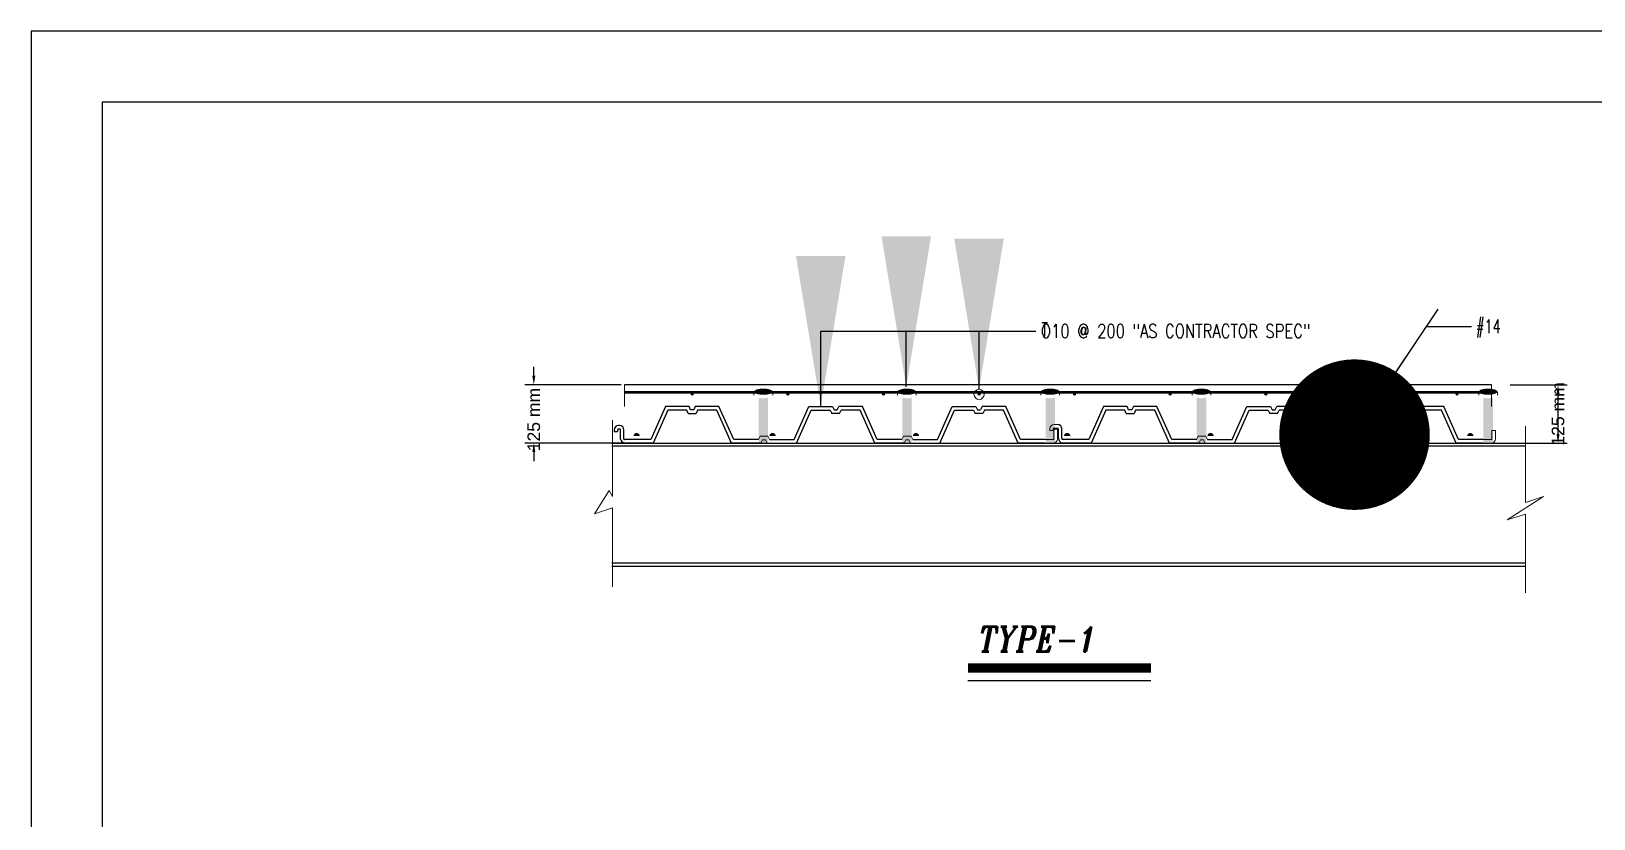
# Model space of a CAD drawing. Header units: inches. Extents: x 1387 to 2676, y -3005 to -2136.
# Drawn here: x 2501.33 to 2532.46, y -2960.79 to -2945.1 of the extents above; entities that cross this region are included whole.
import ezdxf
from ezdxf.enums import TextEntityAlignment as Align

# ---------------------------------------------------------------- set-up
doc = ezdxf.new("R2010")
doc.units = ezdxf.units.IN
doc.header["$MEASUREMENT"] = 0
for name, color, linetype in [('1', 1, 'Continuous'), ('4', 4, 'Continuous'), ('4C', 4, 'Continuous'), ('5', 7, 'Continuous'), ('6', 6, 'Continuous'), ('9', 9, 'Continuous'), ('DIM', 8, 'Continuous'), ('DIMLINES', 4, 'Continuous'), ('lateral brace', 5, 'Continuous'), ('Layer4', 118, 'Continuous')]:
    doc.layers.add(name, color=color, linetype=linetype)
for name, color, linetype, lineweight in [('2', 2, 'Continuous', 9), ('23', 252, 'Continuous', 18), ('27', 122, 'Continuous', 25), ('30', 86, 'Continuous', 18)]:
    doc.layers.add(name, color=color, linetype=linetype, lineweight=lineweight)
doc.styles.add('ITALICT', font='italict')
doc.styles.add('ROMANS', font='ROMANS')
doc.styles.add('ROMANST', font='romanst.shx')
doc.styles.add('simplex', font='simplex.shx', dxfattribs={"width": 0.7})
doc.styles.get("Standard").update_dxf_attribs({"font": 'arial.ttf'})
doc.dimstyles.new('LEADER', dxfattribs={"dimtxt": 2, "dimasz": 1, "dimexe": 2, "dimexo": 2, "dimgap": 1, "dimtad": 1, "dimdec": 0, "dimzin": 0, "dimdsep": 46, "dimtxsty": 'ROMANS', "dimblk": 'DOT', "dimcen": 0.09, "dimclrd": 86, "dimclre": 86, "dimclrt": 60, "dimadec": 0, "dimazin": 0, "dimtfac": 1, "dimtdec": 0, "dimtofl": 0, "dimtmove": 0, "dimatfit": 3, "dimldrblk": 'DOT', "dimfxl": 7, "dimfxlon": 1, "dimtolj": 1, "dimtzin": 0, "dimarcsym": 0})
doc.dimstyles.new('LEADER ARROW', dxfattribs={"dimtxt": 2, "dimasz": 3, "dimexe": 2, "dimexo": 2, "dimgap": 1, "dimtad": 1, "dimdec": 0, "dimzin": 0, "dimdsep": 46, "dimtxsty": 'ROMANS', "dimcen": 0.09, "dimclrd": 86, "dimclre": 86, "dimclrt": 60, "dimadec": 0, "dimazin": 0, "dimtfac": 1, "dimtdec": 0, "dimtofl": 0, "dimtmove": 0, "dimatfit": 3, "dimfxl": 7, "dimfxlon": 1, "dimtolj": 1, "dimtzin": 0, "dimarcsym": 0})
doc.dimstyles.get("Standard").update_dxf_attribs({"dimtxt": 0.25, "dimasz": 0.18, "dimexe": 0.18, "dimexo": 0.0625, "dimgap": 0.09, "dimtad": 0, "dimdec": 0, "dimlfac": 100, "dimzin": 0, "dimdsep": 46, "dimtxsty": 'Standard', "dimcen": 0.09, "dimadec": 0, "dimazin": 0, "dimtfac": 1, "dimtdec": 0, "dimtofl": 0, "dimtmove": 0, "dimatfit": 3, "dimfxl": 1, "dimtolj": 1, "dimtzin": 0, "dimarcsym": 0})

# ---------------------------------------------------------------- blocks, each defined once
blk = doc.blocks.new('*D458')
at = {"layer": 'Defpoints', "color": 0, "transparency": 16777216}
for p in [(2530.729, -2952.147), (2531.744, -2952.147), (2530.72, -2953.307)]:
    blk.add_point(p, dxfattribs=at)
at = {"layer": 'DIMLINES', "color": 0, "lineweight": -2, "transparency": 16777216}
for p, q in [((2530.792, -2952.147), (2531.924, -2952.147)), ((2531.744, -2953.127), (2531.744, -2952.327)), ((2530.783, -2953.307), (2531.924, -2953.307))]:
    blk.add_line(p, q, dxfattribs=at)
at = {"layer": 'DIMLINES', "color": 0, "transparency": 16777216}
for points in [[(2531.714, -2952.327), (2531.774, -2952.327), (2531.744, -2952.147)], [(2531.714, -2953.127), (2531.774, -2953.127), (2531.744, -2953.307)]]:
    blk.add_solid(points, dxfattribs=at)
at = {"layer": 'DIMLINES', "color": 0, "transparency": 16777216, "insert": (2531.744, -2952.727), "char_height": 0.25, "attachment_point": 5, "rotation": 90}
blk.add_mtext('\\A1;125 mm ', dxfattribs=at)
blk = doc.blocks.new('*D459')
at = {"layer": 'Defpoints', "color": 0, "transparency": 16777216}
for p in [(2511.339, -2952.147), (2513.144, -2952.147), (2513.714, -2953.307)]:
    blk.add_point(p, dxfattribs=at)
at = {"layer": 'DIMLINES', "color": 0, "lineweight": -2, "transparency": 16777216}
for p, q in [((2511.339, -2951.967), (2511.339, -2951.787)), ((2513.081, -2952.147), (2511.159, -2952.147)), ((2513.652, -2953.307), (2511.159, -2953.307)), ((2511.339, -2953.487), (2511.339, -2953.667))]:
    blk.add_line(p, q, dxfattribs=at)
at = {"layer": 'DIMLINES', "color": 0, "transparency": 16777216}
for points in [[(2511.309, -2951.967), (2511.369, -2951.967), (2511.339, -2952.147)], [(2511.309, -2953.487), (2511.369, -2953.487), (2511.339, -2953.307)]]:
    blk.add_solid(points, dxfattribs=at)
at = {"layer": 'DIMLINES', "color": 0, "transparency": 16777216, "insert": (2511.339, -2952.839), "char_height": 0.25, "attachment_point": 5, "rotation": 90}
blk.add_mtext('\\A1;125 mm ', dxfattribs=at)
blk = doc.blocks.new('_Dot')
at = {"layer": 'DIM', "color": 0, "lineweight": -2}
blk.add_line((-0.5, 0), (-1, 0), dxfattribs=at)
at = {"layer": 'DIM', "color": 0, "const_width": 0.5}
blk.add_lwpolyline([(-0.25, 0, 1), (0.25, 0, 1)], format="xyb", close=True, dxfattribs=at)

msp = doc.modelspace()

# ---------------------------------------------------------------- hatches: boundary and pattern name
at = {"layer": '23'}
h = msp.add_hatch(color=5, dxfattribs=at)
h.set_gradient(color1=(0, 0, 255), color2=(112, 112, 255), one_color=1, tint=0.72)
edge = h.paths.add_edge_path()
edge.add_ellipse((2515.911517, -2952.283634), major_axis=(0.186493, 0), ratio=0.329270476, start_angle=180, end_angle=360)
edge.add_ellipse((2515.911517, -2952.283634), major_axis=(0.186493, 0), ratio=0.329270476, start_angle=0, end_angle=180)
h = msp.add_hatch(color=5, dxfattribs=at)
h.set_gradient(color1=(0, 0, 255), color2=(112, 112, 255), one_color=1, tint=0.72)
edge = h.paths.add_edge_path()
edge.add_ellipse((2518.769288, -2952.283634), major_axis=(0.186493, 0), ratio=0.329270476, start_angle=180, end_angle=360)
edge.add_ellipse((2518.769288, -2952.283634), major_axis=(0.186493, 0), ratio=0.329270476, start_angle=0, end_angle=180)
h = msp.add_hatch(color=5, dxfattribs=at)
h.set_gradient(color1=(0, 0, 255), color2=(112, 112, 255), one_color=1, tint=0.72)
edge = h.paths.add_edge_path()
edge.add_ellipse((2521.627423, -2952.283634), major_axis=(0.186493, 0), ratio=0.329270476, start_angle=180, end_angle=360)
edge.add_ellipse((2521.627423, -2952.283634), major_axis=(0.186493, 0), ratio=0.329270476, start_angle=0, end_angle=180)
h = msp.add_hatch(color=5, dxfattribs=at)
h.set_gradient(color1=(0, 0, 255), color2=(112, 112, 255), one_color=1, tint=0.72)
edge = h.paths.add_edge_path()
edge.add_ellipse((2524.638319, -2952.283634), major_axis=(0.186493, 0), ratio=0.329270476, start_angle=180, end_angle=360)
edge.add_ellipse((2524.638319, -2952.283634), major_axis=(0.186493, 0), ratio=0.329270476, start_angle=0, end_angle=180)
h = msp.add_hatch(color=5, dxfattribs=at)
h.set_gradient(color1=(0, 0, 255), color2=(112, 112, 255), one_color=1, tint=0.72)
edge = h.paths.add_edge_path()
edge.add_ellipse((2527.503253, -2952.283634), major_axis=(0.186493, 0), ratio=0.329270476, start_angle=180, end_angle=360)
edge.add_ellipse((2527.503253, -2952.283634), major_axis=(0.186493, 0), ratio=0.329270476, start_angle=0, end_angle=180)
h = msp.add_hatch(color=5, dxfattribs=at)
h.set_gradient(color1=(0, 0, 255), color2=(112, 112, 255), one_color=1, tint=0.72)
edge = h.paths.add_edge_path()
edge.add_ellipse((2530.349446, -2952.283634), major_axis=(0.186493, 0), ratio=0.329270476, start_angle=180, end_angle=360)
edge.add_ellipse((2530.349446, -2952.283634), major_axis=(0.186493, 0), ratio=0.329270476, start_angle=0, end_angle=180)
h = msp.add_hatch(color=5, dxfattribs=at)
h.set_gradient(color1=(0, 0, 255), color2=(204, 204, 255), one_color=1, tint=0.9)
edge = h.paths.add_edge_path()
edge.add_ellipse((2515.911517, -2952.35241), major_axis=(0.186493, 0), ratio=0.329270476, start_angle=240.7923119, end_angle=300.7986893, ccw=False)
edge.add_line((2515.820513, -2952.406009), (2515.820513, -2953.277948))
edge.add_ellipse((2515.913759, -2953.27914), major_axis=(0.093246, 0), ratio=0.329270476, start_angle=0, end_angle=180, ccw=False)
edge.add_line((2516.007006, -2953.277948), (2516.007006, -2952.405156))
edge = h.paths.add_edge_path()
edge.add_ellipse((2515.913759, -2953.27914), major_axis=(0.093246, 0), ratio=0.329270476, start_angle=0, end_angle=180)
edge.add_ellipse((2515.913759, -2953.27914), major_axis=(0.093246, 0), ratio=0.329270476, start_angle=180, end_angle=360)
h = msp.add_hatch(color=5, dxfattribs=at)
h.set_gradient(color1=(0, 0, 255), color2=(204, 204, 255), one_color=1, tint=0.9)
edge = h.paths.add_edge_path()
edge.add_ellipse((2518.769288, -2952.35241), major_axis=(0.186493, 0), ratio=0.329270476, start_angle=240.7923119, end_angle=300.7986893, ccw=False)
edge.add_line((2518.678284, -2952.406009), (2518.678284, -2953.277948))
edge.add_ellipse((2518.771531, -2953.27914), major_axis=(0.093246, 0), ratio=0.329270476, start_angle=0, end_angle=180, ccw=False)
edge.add_line((2518.864777, -2953.277948), (2518.864777, -2952.405156))
edge = h.paths.add_edge_path()
edge.add_ellipse((2518.771531, -2953.27914), major_axis=(0.093246, 0), ratio=0.329270476, start_angle=0, end_angle=180)
edge.add_ellipse((2518.771531, -2953.27914), major_axis=(0.093246, 0), ratio=0.329270476, start_angle=180, end_angle=360)
h = msp.add_hatch(color=5, dxfattribs=at)
h.set_gradient(color1=(0, 0, 255), color2=(204, 204, 255), one_color=1, tint=0.9)
edge = h.paths.add_edge_path()
edge.add_ellipse((2521.627423, -2952.35241), major_axis=(0.186493, 0), ratio=0.329270476, start_angle=240.7923119, end_angle=300.7986893, ccw=False)
edge.add_line((2521.536419, -2952.406009), (2521.536419, -2953.277948))
edge.add_ellipse((2521.629665, -2953.27914), major_axis=(0.093246, 0), ratio=0.329270476, start_angle=0, end_angle=180, ccw=False)
edge.add_line((2521.722912, -2953.277948), (2521.722912, -2952.405156))
edge = h.paths.add_edge_path()
edge.add_ellipse((2521.629665, -2953.27914), major_axis=(0.093246, 0), ratio=0.329270476, start_angle=0, end_angle=180)
edge.add_ellipse((2521.629665, -2953.27914), major_axis=(0.093246, 0), ratio=0.329270476, start_angle=180, end_angle=360)
h = msp.add_hatch(color=5, dxfattribs=at)
h.set_gradient(color1=(0, 0, 255), color2=(204, 204, 255), one_color=1, tint=0.9)
edge = h.paths.add_edge_path()
edge.add_ellipse((2524.638319, -2952.35241), major_axis=(0.186493, 0), ratio=0.329270476, start_angle=240.7923119, end_angle=300.7986893, ccw=False)
edge.add_line((2524.547315, -2952.406009), (2524.547315, -2953.277948))
edge.add_ellipse((2524.640561, -2953.27914), major_axis=(0.093246, 0), ratio=0.329270476, start_angle=0, end_angle=180, ccw=False)
edge.add_line((2524.733808, -2953.277948), (2524.733808, -2952.405156))
edge = h.paths.add_edge_path()
edge.add_ellipse((2524.640561, -2953.27914), major_axis=(0.093246, 0), ratio=0.329270476, start_angle=0, end_angle=180)
edge.add_ellipse((2524.640561, -2953.27914), major_axis=(0.093246, 0), ratio=0.329270476, start_angle=180, end_angle=360)
h = msp.add_hatch(color=5, dxfattribs=at)
h.set_gradient(color1=(0, 0, 255), color2=(204, 204, 255), one_color=1, tint=0.9)
edge = h.paths.add_edge_path()
edge.add_ellipse((2527.503253, -2952.35241), major_axis=(0.186493, 0), ratio=0.329270476, start_angle=240.7923119, end_angle=300.7986893, ccw=False)
edge.add_line((2527.412249, -2952.406009), (2527.412249, -2953.277948))
edge.add_ellipse((2527.505496, -2953.27914), major_axis=(0.093246, 0), ratio=0.329270476, start_angle=0, end_angle=180, ccw=False)
edge.add_line((2527.598742, -2953.277948), (2527.598742, -2952.405156))
edge = h.paths.add_edge_path()
edge.add_ellipse((2527.505496, -2953.27914), major_axis=(0.093246, 0), ratio=0.329270476, start_angle=0, end_angle=180)
edge.add_ellipse((2527.505496, -2953.27914), major_axis=(0.093246, 0), ratio=0.329270476, start_angle=180, end_angle=360)
h = msp.add_hatch(color=5, dxfattribs=at)
h.set_gradient(color1=(0, 0, 255), color2=(204, 204, 255), one_color=1, tint=0.9)
edge = h.paths.add_edge_path()
edge.add_ellipse((2530.349446, -2952.35241), major_axis=(0.186493, 0), ratio=0.329270476, start_angle=240.7923119, end_angle=300.7986893, ccw=False)
edge.add_line((2530.258442, -2952.406009), (2530.258442, -2953.277948))
edge.add_ellipse((2530.351688, -2953.27914), major_axis=(0.093246, 0), ratio=0.329270476, start_angle=0, end_angle=180, ccw=False)
edge.add_line((2530.444935, -2953.277948), (2530.444935, -2952.405156))
edge = h.paths.add_edge_path()
edge.add_ellipse((2530.351688, -2953.27914), major_axis=(0.093246, 0), ratio=0.329270476, start_angle=0, end_angle=180)
edge.add_ellipse((2530.351688, -2953.27914), major_axis=(0.093246, 0), ratio=0.329270476, start_angle=180, end_angle=360)
at = {"layer": '4'}
h = msp.add_hatch(color=256, dxfattribs=at)
h.dxf.hatch_style = 1
edge = h.paths.add_edge_path()
edge.add_arc((2514.495133, -2952.336525), 0.0183, 0, 360)
h = msp.add_hatch(color=256, dxfattribs=at)
h.dxf.hatch_style = 1
edge = h.paths.add_edge_path()
edge.add_arc((2516.39965, -2952.336525), 0.0183, 0, 360)
h = msp.add_hatch(color=256, dxfattribs=at)
h.dxf.hatch_style = 1
edge = h.paths.add_edge_path()
edge.add_arc((2518.304166, -2952.336525), 0.0183, 0, 360)
h = msp.add_hatch(color=256, dxfattribs=at)
h.dxf.hatch_style = 1
edge = h.paths.add_edge_path()
edge.add_arc((2520.208682, -2952.336525), 0.0183, 0, 360)
h = msp.add_hatch(color=256, dxfattribs=at)
h.dxf.hatch_style = 1
edge = h.paths.add_edge_path()
edge.add_arc((2522.113198, -2952.336525), 0.0183, 0, 360)
h = msp.add_hatch(color=256, dxfattribs=at)
h.dxf.hatch_style = 1
edge = h.paths.add_edge_path()
edge.add_arc((2524.017714, -2952.336525), 0.0183, 0, 360)
h = msp.add_hatch(color=256, dxfattribs=at)
h.dxf.hatch_style = 1
edge = h.paths.add_edge_path()
edge.add_arc((2525.92223, -2952.336525), 0.0183, 0, 360)
h = msp.add_hatch(color=256, dxfattribs=at)
h.dxf.hatch_style = 1
edge = h.paths.add_edge_path()
edge.add_arc((2527.826746, -2952.336525), 0.0183, 0, 360)
h = msp.add_hatch(color=256, dxfattribs=at)
h.dxf.hatch_style = 1
edge = h.paths.add_edge_path()
edge.add_arc((2529.731263, -2952.336525), 0.0183, 0, 360)

# ---------------------------------------------------------------- linework, layer by layer
for p, q in [((2530.417105, -2952.147309), (2513.143525, -2952.147309)), ((2513.962437, -2952.57929), (2513.668406, -2953.236283)), ((2514.433834, -2952.57929), (2513.962437, -2952.57929)), ((2514.463377, -2952.64676), (2514.433834, -2952.57929)), ((2514.556433, -2952.57929), (2514.526889, -2952.64676)), ((2515.02783, -2952.57929), (2514.556433, -2952.57929)), ((2515.321861, -2953.236283), (2515.02783, -2952.57929)), ((2516.52518, -2953.236283), (2516.819211, -2952.57929)), ((2516.819211, -2952.57929), (2517.290608, -2952.57929)), ((2517.290608, -2952.57929), (2517.320152, -2952.64676)), ((2517.383664, -2952.64676), (2517.413208, -2952.57929)), ((2517.884604, -2952.57929), (2517.413208, -2952.57929)), ((2518.178635, -2953.236283), (2517.884604, -2952.57929)), ((2519.381954, -2953.236283), (2519.675985, -2952.57929)), ((2519.675985, -2952.57929), (2520.147382, -2952.57929)), ((2520.147382, -2952.57929), (2520.176926, -2952.64676)), ((2520.269982, -2952.57929), (2520.240438, -2952.64676)), ((2520.741378, -2952.57929), (2520.269982, -2952.57929)), ((2521.035409, -2953.236283), (2520.741378, -2952.57929)), ((2522.688643, -2952.57929), (2522.394612, -2953.236283)), ((2523.160039, -2952.57929), (2522.688643, -2952.57929)), ((2523.189583, -2952.64676), (2523.160039, -2952.57929)), ((2523.282639, -2952.57929), (2523.253095, -2952.64676)), ((2523.754035, -2952.57929), (2523.282639, -2952.57929)), ((2524.048066, -2953.236283), (2523.754035, -2952.57929)), ((2525.251386, -2953.236283), (2525.545417, -2952.57929)), ((2525.545417, -2952.57929), (2526.016813, -2952.57929)), ((2526.016813, -2952.57929), (2526.046357, -2952.64676)), ((2526.109869, -2952.64676), (2526.139413, -2952.57929)), ((2526.61081, -2952.57929), (2526.139413, -2952.57929)), ((2526.90484, -2953.236283), (2526.61081, -2952.57929)), ((2528.10816, -2953.236283), (2528.402191, -2952.57929)), ((2528.402191, -2952.57929), (2528.873587, -2952.57929)), ((2528.873587, -2952.57929), (2528.903131, -2952.64676)), ((2528.996187, -2952.57929), (2528.966643, -2952.64676)), ((2529.467584, -2952.57929), (2528.996187, -2952.57929)), ((2529.761615, -2953.236283), (2529.467584, -2952.57929)), ((2514.008465, -2952.650317), (2513.714434, -2953.307309)), ((2514.387398, -2952.650317), (2514.008465, -2952.650317)), ((2514.416941, -2952.717786), (2514.387398, -2952.650317)), ((2514.416941, -2952.717786), (2514.573325, -2952.717786)), ((2514.526889, -2952.64676), (2514.463377, -2952.64676)), ((2514.602869, -2952.650317), (2514.573325, -2952.717786)), ((2514.981802, -2952.650317), (2514.602869, -2952.650317)), ((2515.275833, -2953.307309), (2514.981802, -2952.650317)), ((2516.571208, -2953.307309), (2516.865239, -2952.650317)), ((2516.865239, -2952.650317), (2517.244172, -2952.650317)), ((2517.244172, -2952.650317), (2517.273716, -2952.717786)), ((2517.4301, -2952.717786), (2517.273716, -2952.717786)), ((2517.320152, -2952.64676), (2517.383664, -2952.64676)), ((2517.4301, -2952.717786), (2517.459643, -2952.650317)), ((2517.838576, -2952.650317), (2517.459643, -2952.650317)), ((2518.132607, -2953.307309), (2517.838576, -2952.650317)), ((2519.427982, -2953.307309), (2519.722013, -2952.650317)), ((2519.722013, -2952.650317), (2520.100946, -2952.650317)), ((2520.100946, -2952.650317), (2520.13049, -2952.717786)), ((2520.286874, -2952.717786), (2520.13049, -2952.717786)), ((2520.176926, -2952.64676), (2520.240438, -2952.64676)), ((2520.316418, -2952.650317), (2520.286874, -2952.717786)), ((2520.695351, -2952.650317), (2520.316418, -2952.650317)), ((2520.989382, -2953.307309), (2520.695351, -2952.650317)), ((2522.73467, -2952.650317), (2522.440639, -2953.307309)), ((2523.113603, -2952.650317), (2522.73467, -2952.650317)), ((2523.143147, -2952.717786), (2523.113603, -2952.650317)), ((2523.143147, -2952.717786), (2523.299531, -2952.717786)), ((2523.253095, -2952.64676), (2523.189583, -2952.64676)), ((2523.329075, -2952.650317), (2523.299531, -2952.717786)), ((2523.708008, -2952.650317), (2523.329075, -2952.650317)), ((2524.002039, -2953.307309), (2523.708008, -2952.650317)), ((2525.297413, -2953.307309), (2525.591444, -2952.650317)), ((2525.591444, -2952.650317), (2525.970377, -2952.650317)), ((2525.970377, -2952.650317), (2525.999921, -2952.717786)), ((2526.156305, -2952.717786), (2525.999921, -2952.717786)), ((2526.046357, -2952.64676), (2526.109869, -2952.64676)), ((2526.156305, -2952.717786), (2526.185849, -2952.650317)), ((2526.564782, -2952.650317), (2526.185849, -2952.650317)), ((2526.858813, -2953.307309), (2526.564782, -2952.650317)), ((2528.154188, -2953.307309), (2528.448219, -2952.650317)), ((2528.448219, -2952.650317), (2528.827152, -2952.650317)), ((2528.827152, -2952.650317), (2528.856695, -2952.717786)), ((2529.013079, -2952.717786), (2528.856695, -2952.717786)), ((2528.903131, -2952.64676), (2528.966643, -2952.64676)), ((2529.042623, -2952.650317), (2529.013079, -2952.717786)), ((2529.421556, -2952.650317), (2529.042623, -2952.650317)), ((2529.715587, -2953.307309), (2529.421556, -2952.650317)), ((2512.938059, -2953.043031), (2512.938059, -2953.073524)), ((2512.938059, -2953.073524), (2513.009086, -2953.073524)), ((2513.009086, -2953.043031), (2513.009086, -2953.073524)), ((2513.04764, -2952.956024), (2513.025066, -2952.956024)), ((2513.04764, -2953.02705), (2513.025066, -2953.02705)), ((2513.063621, -2953.227404), (2513.063621, -2953.043031)), ((2513.134647, -2953.227404), (2513.134647, -2953.043031)), ((2521.860852, -2953.207565), (2521.860852, -2953.023192)), ((2513.668406, -2953.236283), (2513.143525, -2953.236283)), ((2513.714434, -2953.307309), (2513.143525, -2953.307309)), ((2515.862219, -2953.307309), (2515.275833, -2953.307309)), ((2515.815783, -2953.236283), (2515.321861, -2953.236283)), ((2515.984822, -2953.307309), (2516.571208, -2953.307309)), ((2516.031258, -2953.236283), (2516.52518, -2953.236283)), ((2518.718993, -2953.307309), (2518.132607, -2953.307309)), ((2518.672557, -2953.236283), (2518.178635, -2953.236283)), ((2518.841596, -2953.307309), (2519.427982, -2953.307309)), ((2518.888032, -2953.236283), (2519.381954, -2953.236283)), ((2521.529332, -2953.307309), (2520.989382, -2953.307309)), ((2521.529332, -2953.236283), (2521.035409, -2953.236283)), ((2522.394612, -2953.236283), (2521.86973, -2953.236283)), ((2522.440639, -2953.307309), (2521.86973, -2953.307309)), ((2524.588425, -2953.307309), (2524.002039, -2953.307309)), ((2524.541989, -2953.236283), (2524.048066, -2953.236283)), ((2524.711027, -2953.307309), (2525.297413, -2953.307309)), ((2524.757463, -2953.236283), (2525.251386, -2953.236283)), ((2527.445199, -2953.307309), (2526.858813, -2953.307309)), ((2527.398763, -2953.236283), (2526.90484, -2953.236283)), ((2527.567802, -2953.307309), (2528.154188, -2953.307309)), ((2527.614238, -2953.236283), (2528.10816, -2953.236283)), ((2530.255537, -2953.307309), (2529.715587, -2953.307309)), ((2530.255537, -2953.236283), (2529.761615, -2953.236283))]:
    msp.add_line(p, q)
for centre, radius, start, end in [((2513.025066, -2953.043031), 0.087007, 90, 180), ((2513.025066, -2953.043031), 0.015981, 90, 180), ((2513.04764, -2953.043031), 0.087007, 0, 90), ((2513.04764, -2953.043031), 0.015981, 0, 90), ((2521.773845, -2953.023192), 0.087007, 0, 90), ((2521.899168, -2953.201849), 0.109491, 182.9927121, 254.403797), ((2521.872986, -2953.219545), 0.017051, 135.3657609, 258.993607), ((2513.178816, -2953.192113), 0.12048, 197.0328181, 252.967182), ((2513.143525, -2953.227404), 0.008878, 180, 270)]:
    msp.add_arc(centre, radius, start, end)
at = {"layer": '1'}
msp.add_lwpolyline([(2502.742051, -3003.152673), (2584.010402, -3003.152673), (2584.010402, -2946.519677), (2502.742051, -2946.519677)], close=True, dxfattribs=at)
at = {"layer": '2'}
msp.add_line((2513.143525, -2952.580262), (2513.143525, -2952.147309), dxfattribs=at)
at = {"layer": '23'}
for p, q in [((2515.725024, -2952.283634), (2515.725024, -2952.353202)), ((2516.09801, -2952.353202), (2516.09801, -2952.283634)), ((2518.582795, -2952.283634), (2518.582795, -2952.353202)), ((2518.955781, -2952.353202), (2518.955781, -2952.283634)), ((2521.44093, -2952.283634), (2521.44093, -2952.353202)), ((2521.813916, -2952.353202), (2521.813916, -2952.283634)), ((2524.451826, -2952.283634), (2524.451826, -2952.353202)), ((2524.824812, -2952.353202), (2524.824812, -2952.283634)), ((2527.316761, -2952.283634), (2527.316761, -2952.353202)), ((2527.689746, -2952.353202), (2527.689746, -2952.283634)), ((2530.162953, -2952.283634), (2530.162953, -2952.353202)), ((2530.417105, -2952.580262), (2530.417105, -2952.147309)), ((2530.535939, -2952.353202), (2530.535939, -2952.283634)), ((2515.845327, -2953.168813), (2515.815783, -2953.236283)), ((2515.845327, -2953.168813), (2516.001709, -2953.168813)), ((2516.001709, -2953.168813), (2516.031253, -2953.236283)), ((2518.702101, -2953.168813), (2518.672557, -2953.236283)), ((2518.702101, -2953.168813), (2518.858483, -2953.168813)), ((2518.858483, -2953.168813), (2518.888027, -2953.236283)), ((2521.617763, -2953.053685), (2521.617763, -2953.023192)), ((2521.617763, -2953.053685), (2521.688789, -2953.053685)), ((2521.688789, -2953.023192), (2521.688789, -2953.053685)), ((2521.699778, -2953.026965), (2521.770804, -2953.026965)), ((2521.70477, -2952.936185), (2521.773845, -2952.936185)), ((2521.70477, -2953.007211), (2521.773845, -2953.007211)), ((2521.789826, -2953.207565), (2521.789826, -2953.023192)), ((2524.571533, -2953.168813), (2524.541989, -2953.236283)), ((2524.571533, -2953.168813), (2524.727914, -2953.168813)), ((2524.727914, -2953.168813), (2524.757458, -2953.236283)), ((2527.428307, -2953.168813), (2527.398763, -2953.236283)), ((2527.428307, -2953.168813), (2527.584689, -2953.168813)), ((2527.584689, -2953.168813), (2527.614232, -2953.236283)), ((2530.425983, -2953.053685), (2530.49701, -2953.053685)), ((2515.891763, -2953.239839), (2515.862219, -2953.307309)), ((2515.891763, -2953.239839), (2515.955278, -2953.239839)), ((2515.955278, -2953.239839), (2515.984822, -2953.307309)), ((2518.748537, -2953.239839), (2518.718993, -2953.307309)), ((2518.748537, -2953.239839), (2518.812052, -2953.239839)), ((2518.812052, -2953.239839), (2518.841596, -2953.307309)), ((2524.617968, -2953.239839), (2524.588425, -2953.307309)), ((2524.617968, -2953.239839), (2524.681484, -2953.239839)), ((2524.681484, -2953.239839), (2524.711027, -2953.307309)), ((2527.474743, -2953.239839), (2527.445199, -2953.307309)), ((2527.474743, -2953.239839), (2527.538258, -2953.239839)), ((2527.538258, -2953.239839), (2527.567802, -2953.307309))]:
    msp.add_line(p, q, dxfattribs=at)
for points in [[(2512.90674, -2952.848225), (2512.90674, -2954.370736), (2512.839094, -2954.25301), (2512.544415, -2954.717045), (2512.90674, -2954.599319), (2512.90674, -2956.170336)], [(2531.092817, -2952.969133), (2531.092817, -2954.491645), (2531.455142, -2954.373918), (2530.730492, -2954.837954), (2531.092817, -2954.720227), (2531.092817, -2956.291245)]]:
    msp.add_lwpolyline(points, dxfattribs=at)
for points in [[(2521.529332, -2953.236283), (2521.6909, -2953.236283, 0.414213562), (2521.699778, -2953.227404), (2521.699778, -2953.026965)], [(2521.529332, -2953.307309), (2521.6909, -2953.307309, 0.414213562), (2521.770804, -2953.227404), (2521.770804, -2953.026965)], [(2530.255537, -2953.236283), (2530.417105, -2953.236283, 0.414213562), (2530.425983, -2953.227404), (2530.425983, -2953.053685)], [(2530.255537, -2953.307309), (2530.417105, -2953.307309, 0.414213562), (2530.49701, -2953.227404), (2530.49701, -2953.053685)]]:
    msp.add_lwpolyline(points, format="xyb", dxfattribs=at)
msp.add_circle((2520.208682, -2952.336525), 0.10067, dxfattribs=at)
for centre, radius, start, end in [((2521.70477, -2953.023192), 0.087007, 90, 180), ((2521.70477, -2953.023192), 0.015981, 90, 180), ((2521.773845, -2953.023192), 0.015981, 0, 90)]:
    msp.add_arc(centre, radius, start, end, dxfattribs=at)
at = {"layer": '4'}
for points in [[(2513.143525, -2952.281626), (2530.417105, -2952.281626)], [(2513.143525, -2952.308261), (2530.417105, -2952.308261)]]:
    msp.add_lwpolyline(points, dxfattribs=at)
at = {"layer": '4', "linetype": 'Continuous', "const_width": 0.0625}
for points in [[(2513.35612, -2953.168499, -1), (2513.41862, -2953.168499)], [(2516.064117, -2953.168499, -1), (2516.126617, -2953.168499)], [(2518.920891, -2953.168499, -1), (2518.983391, -2953.168499)], [(2521.933548, -2953.168499, -1), (2521.996048, -2953.168499)], [(2524.790323, -2953.168499, -1), (2524.852823, -2953.168499)], [(2527.647097, -2953.168499, -1), (2527.709597, -2953.168499)], [(2529.96492, -2953.168499, -1), (2530.02742, -2953.168499)]]:
    msp.add_lwpolyline(points, format="xyb", dxfattribs=at)
at = {"layer": '4'}
for centre in [(2514.495133, -2952.336525), (2516.39965, -2952.336525), (2518.304166, -2952.336525), (2520.208682, -2952.336525), (2522.113198, -2952.336525), (2524.017714, -2952.336525), (2525.92223, -2952.336525), (2527.826746, -2952.336525), (2529.731263, -2952.336525)]:
    msp.add_circle(centre, 0.0183, dxfattribs=at)
at = {"layer": '6', "const_width": 0.182657}
msp.add_lwpolyline([(2519.98664, -2957.789135), (2523.63284, -2957.789135)], dxfattribs=at)
at = {"layer": '6'}
msp.add_lwpolyline([(2519.98664, -2958.036624), (2523.63284, -2958.036624)], dxfattribs=at)
at = {"layer": '9'}
for p, q in [((2512.893202, -2953.307309), (2531.092817, -2953.307309)), ((2512.893202, -2953.364104), (2531.092817, -2953.364104)), ((2512.893202, -2955.690211), (2531.092817, -2955.690211)), ((2512.893202, -2955.761238), (2531.092817, -2955.761238))]:
    msp.add_line(p, q, dxfattribs=at)
at = {"layer": 'DIM'}
msp.add_lwpolyline([(2501.326227, -3004.568498), (2585.426227, -3004.568498), (2585.426227, -2945.103852), (2501.326227, -2945.103852)], close=True, dxfattribs=at)
at = {"layer": 'lateral brace'}
msp.add_lwpolyline([(2501.326227, -3004.568498), (2585.426227, -3004.568498), (2585.426227, -2945.103852), (2501.326227, -2945.103852)], close=True, dxfattribs=at)
at = {"layer": 'Layer4'}
msp.add_lwpolyline([(2585.426227, -2945.103852), (2501.326227, -2945.103852), (2501.326227, -3004.568498), (2585.426227, -3004.568498)], close=True, dxfattribs=at)

# ---------------------------------------------------------------- texts
at = {"layer": '27'}
for s, style, width, p in [('T', 'ROMANST', 0.7, (2521.449987, -2951.043117)), ('O10 @ 200 "AS CONTRACTOR SPEC"', 'simplex', 0.8, (2521.441431, -2951.07591)), ('#14', 'ROMANST', 0.7, (2530.10728, -2950.982093))]:
    msp.add_text(s, height=0.27, dxfattribs=dict(at, style=style, width=width)).set_placement(p, align=Align.MIDDLE_LEFT)
at = {"layer": '4C', "style": 'ITALICT', "width": 0.8}
msp.add_text('TYPE-1', height=0.5, dxfattribs=at).set_placement((2520.195324, -2957.458701))

# ---------------------------------------------------------------- dimensions: what is measured, and where the dimension line sits
at = {"layer": 'DIMLINES'}
for base, p1, p2, picture, middle in [((2511.338534, -2952.147309), (2513.714434, -2953.307309), (2513.143525, -2952.147309), '*D459', (2511.338534, -2952.839278)), ((2531.743644, -2952.147309), (2530.720146, -2953.307309), (2530.729473, -2952.147309), '*D458', (2531.743644, -2952.727309))]:
    dim = msp.add_linear_dim(base=base, p1=p1, p2=p2, angle=90, text='125 mm ', dimstyle='Standard', dxfattribs=at)
    dim.commit()
    dim.dimension.update_dxf_attribs({"geometry": picture, "text_midpoint": middle, "dimtype": 160})

# ---------------------------------------------------------------- leaders
at = {"layer": '30', "linetype": 'Continuous'}
msp.add_leader([(2527.689403, -2953.139271), (2529.126323, -2950.982093), (2530.022484, -2950.982093)], dimstyle='LEADER', override={"dimasz": 3, "dimgap": 1, "dimtad": 0}, dxfattribs=at)
at = {"layer": '5', "linetype": 'Continuous'}
for points in [[(2518.758952, -2952.186511), (2518.758952, -2951.07591)], [(2520.208682, -2952.235855), (2520.208682, -2951.07591)], [(2517.054909, -2952.57929), (2517.054909, -2951.07591), (2521.341431, -2951.07591)]]:
    msp.add_leader(points, dimstyle='LEADER ARROW', override={"dimgap": 1, "dimtad": 0}, dxfattribs=at)

doc.saveas('drawing.dxf')
